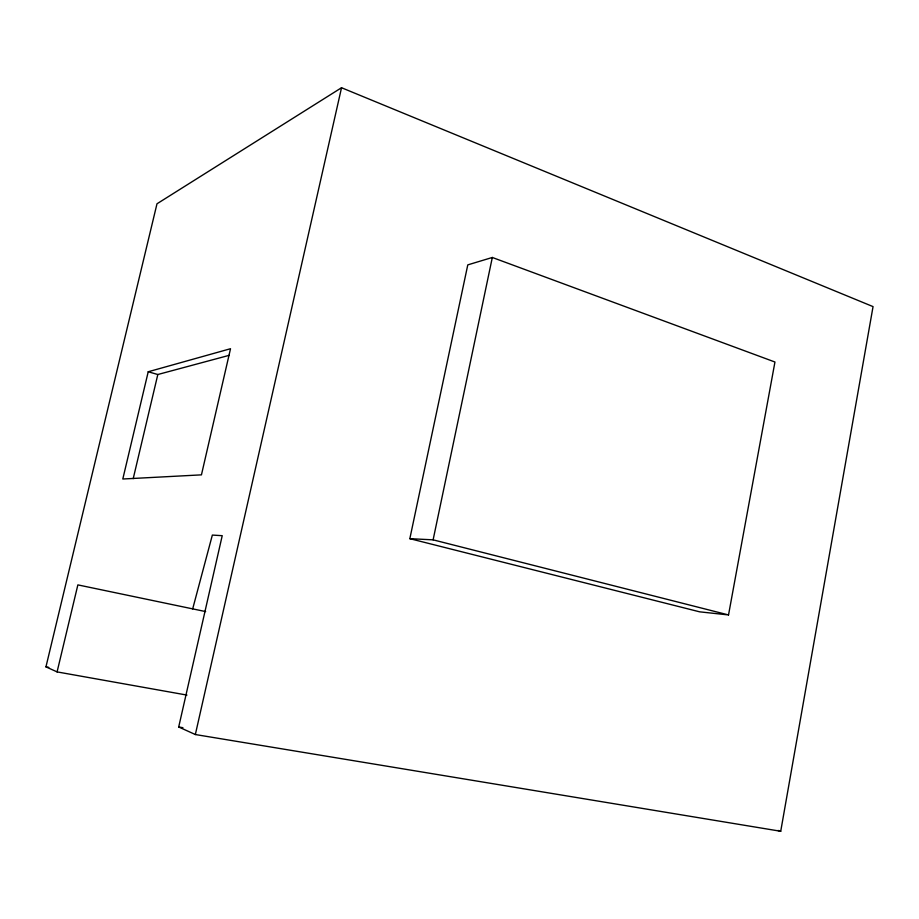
<?xml version="1.0" encoding="UTF-8"?>
<svg xmlns="http://www.w3.org/2000/svg" width="919" height="919" viewBox="0 0 919 919"><rect width="100%" height="100%" fill="white"/><g stroke="black" fill="none" stroke-linecap="round" stroke-linejoin="round"><path stroke-width="1.38" d="M192.68 608.895L212.346 535.076L222.226 535.685L178.7 726.986L195.345 734.534L780.725 831.27L873.05 306.613L341.535 87.73L156.988 203.788L45.95 666.861L57.081 671.904L186.948 695.086M728.526 614.937L774.947 362.017L492.32 257.469L467.782 264.879L409.84 538.672L699.623 611.824L728.526 614.937L433.113 539.844L409.84 538.672M433.113 539.844L492.32 257.469M195.345 734.534L341.535 87.73M148.223 371.758L122.801 479.006L201.445 474.859L230.52 348.715L148.223 371.758L157.815 374.515L229.13 355.354M133.209 478.65L157.815 374.515M57.081 671.904L77.862 584.886L205.649 611.583M178.7 726.986L182.927 727.699M45.95 666.861L48.776 667.366M777.979 830.443L780.725 831.27"/></g></svg>
